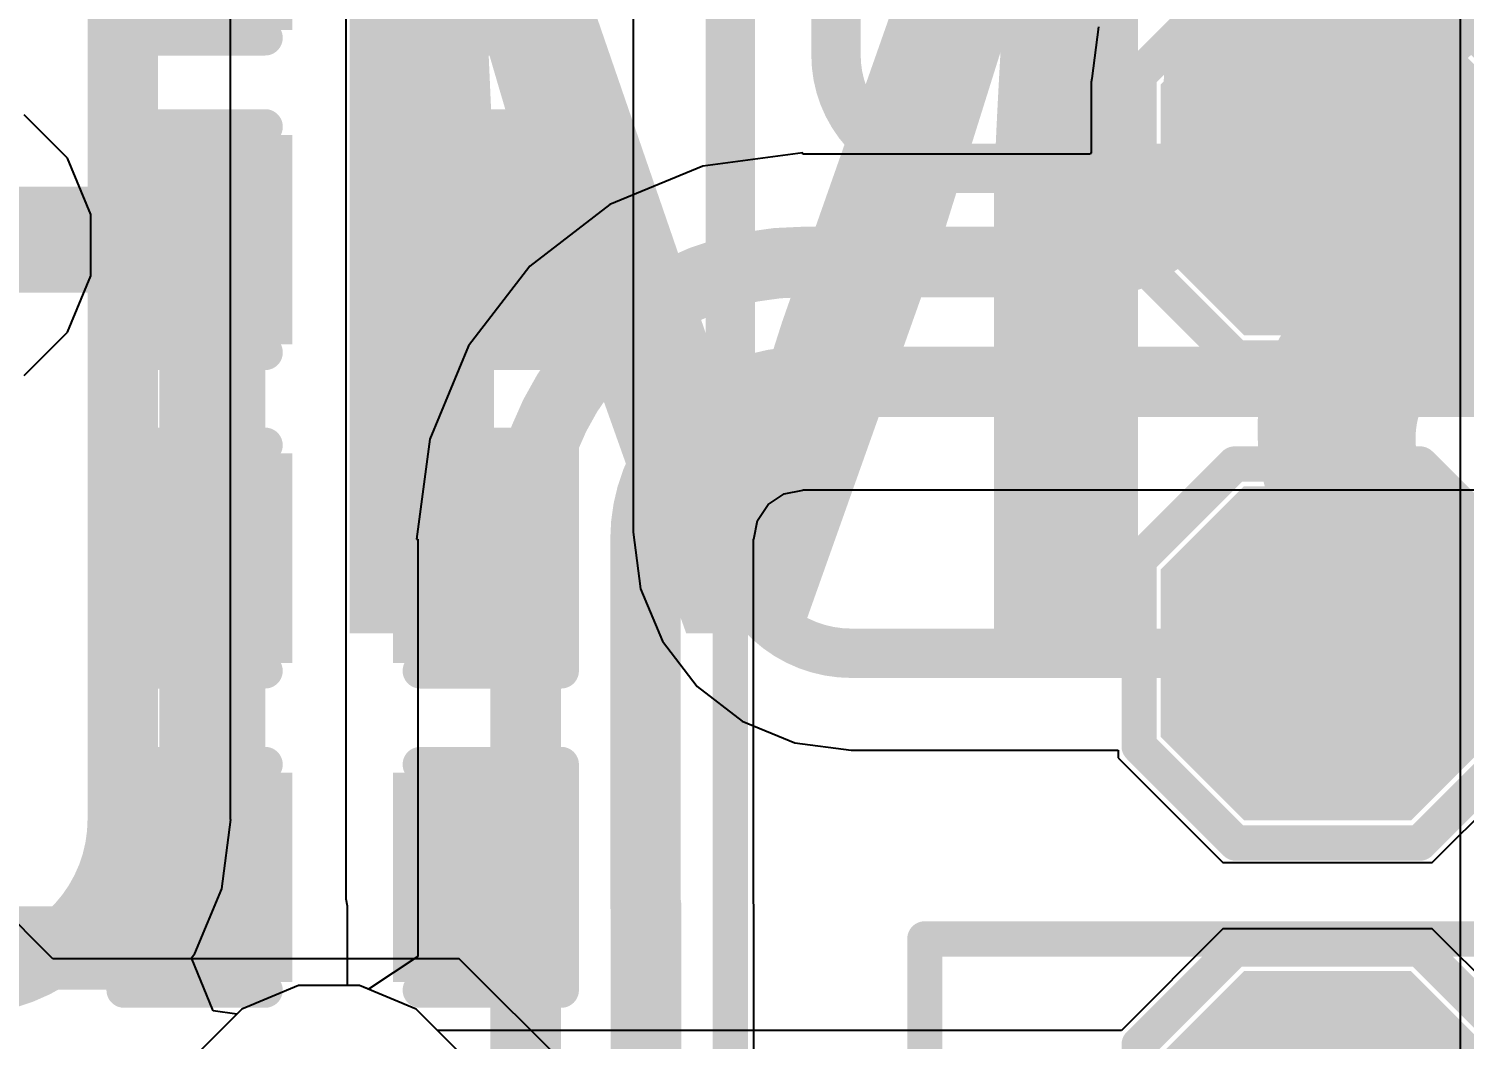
# Model space of a CAD drawing. Header units: inches. Extents: x 0 to 12.2, y 0 to 7.
# Drawn here: x 3.0505 to 3.2541, y 1.6964 to 1.8396 of the extents above; entities that cross this region are included whole.
import ezdxf

# ---------------------------------------------------------------- set-up
doc = ezdxf.new("R2010")
doc.units = ezdxf.units.IN
doc.header["$MEASUREMENT"] = 0
for name, color, linetype in [('Bottom Layer', 5, 'Continuous'), ('Bottom Overlay', 54, 'Continuous'), ('Layer 1', 16, 'Continuous'), ('Layer 2', 76, 'Continuous'), ('Top Layer', 1, 'Continuous'), ('Top Overlay', 2, 'Continuous'), ('Top Paste', 8, 'Continuous'), ('Top Solder', 216, 'Continuous')]:
    doc.layers.add(name, color=color, linetype=linetype)
doc.styles.add('Arial Black_Bold', font='', dxfattribs={"height": 0.2})
doc.styles.get('Arial Black_Bold').set_extended_font_data('Arial Black', bold=True)

# ---------------------------------------------------------------- blocks, each defined once
blk = doc.blocks.new('T____________0_5___32')
at = {"layer": 'Top Layer'}
blk.add_hatch(color=1, dxfattribs=at).paths.add_polyline_path([(0.00984, 0.01969), (-0.00984, 0.01969), (-0.01969, 0.00984), (-0.01969, -0.00984), (-0.00984, -0.01969), (0.00984, -0.01969), (0.01969, -0.00984), (0.01969, 0.00984)])
at = {"layer": 'Top Paste'}
blk.add_hatch(color=8, dxfattribs=at).paths.add_polyline_path([(0.00984, 0.01969), (-0.00984, 0.01969), (-0.01969, 0.00984), (-0.01969, -0.00984), (-0.00984, -0.01969), (0.00984, -0.01969), (0.01969, -0.00984), (0.01969, 0.00984)])
at = {"layer": 'Top Solder'}
blk.add_hatch(color=216, dxfattribs=at).paths.add_polyline_path([(0.01184, 0.02369), (-0.01184, 0.02369), (-0.02369, 0.01184), (-0.02369, -0.01184), (-0.01184, -0.02369), (0.01184, -0.02369), (0.02369, -0.01184), (0.02369, 0.01184)])
at = {"layer": 'Top Overlay'}
for points in [[(-0.02684, 0.01312, 0.005, 0.005, 0), (-0.01321, 0.02675, 0.005, 0.005, 0)], [(0.01325, 0.02675, 0.005, 0.005, 0), (-0.01321, 0.02675, 0.005, 0.005, 0)], [(0.02692, 0.01308, 0.005, 0.005, 0), (0.01325, 0.02675, 0.005, 0.005, 0)], [(-0.02684, -0.01316, 0.005, 0.005, 0), (-0.02684, 0.01312, 0.005, 0.005, 0)], [(0.02692, -0.01299, 0.005, 0.005, 0), (0.02692, 0.01308, 0.005, 0.005, 0)], [(-0.01328, -0.02672, 0.005, 0.005, 0), (-0.02684, -0.01316, 0.005, 0.005, 0)], [(0.01318, -0.02672, 0.005, 0.005, 0), (0.02692, -0.01299, 0.005, 0.005, 0)], [(0.01318, -0.02672, 0.005, 0.005, 0), (-0.01328, -0.02672, 0.005, 0.005, 0)]]:
    blk.add_lwpolyline(points, format="xyseb", dxfattribs=at)
for points in [[(-0.01446, 0.02675, 0.0025, 0.0025, 1), (-0.01196, 0.02675, 0.0025, 0.0025, 1)], [(-0.01446, 0.02675, 0.0025, 0.0025, 1), (-0.01196, 0.02675, 0.0025, 0.0025, 1)], [(0.012, 0.02675, 0.0025, 0.0025, 1), (0.0145, 0.02675, 0.0025, 0.0025, 1)], [(0.012, 0.02675, 0.0025, 0.0025, 1), (0.0145, 0.02675, 0.0025, 0.0025, 1)], [(-0.02809, 0.01312, 0.0025, 0.0025, 1), (-0.02559, 0.01312, 0.0025, 0.0025, 1)], [(-0.02809, 0.01312, 0.0025, 0.0025, 1), (-0.02559, 0.01312, 0.0025, 0.0025, 1)], [(0.02567, 0.01308, 0.0025, 0.0025, 1), (0.02817, 0.01308, 0.0025, 0.0025, 1)], [(0.02567, 0.01308, 0.0025, 0.0025, 1), (0.02817, 0.01308, 0.0025, 0.0025, 1)], [(-0.02809, -0.01316, 0.0025, 0.0025, 1), (-0.02559, -0.01316, 0.0025, 0.0025, 1)], [(-0.02809, -0.01316, 0.0025, 0.0025, 1), (-0.02559, -0.01316, 0.0025, 0.0025, 1)], [(0.02567, -0.01299, 0.0025, 0.0025, 1), (0.02817, -0.01299, 0.0025, 0.0025, 1)], [(0.02567, -0.01299, 0.0025, 0.0025, 1), (0.02817, -0.01299, 0.0025, 0.0025, 1)], [(-0.01453, -0.02672, 0.0025, 0.0025, 1), (-0.01203, -0.02672, 0.0025, 0.0025, 1)], [(-0.01453, -0.02672, 0.0025, 0.0025, 1), (-0.01203, -0.02672, 0.0025, 0.0025, 1)], [(0.01193, -0.02672, 0.0025, 0.0025, 1), (0.01443, -0.02672, 0.0025, 0.0025, 1)], [(0.01193, -0.02672, 0.0025, 0.0025, 1), (0.01443, -0.02672, 0.0025, 0.0025, 1)]]:
    blk.add_lwpolyline(points, format="xyseb", close=True, dxfattribs=at)
blk = doc.blocks.new('T____________0_5___33')
at = {"layer": 'Top Layer'}
blk.add_hatch(color=1, dxfattribs=at).paths.add_polyline_path([(0.00984, 0.01969), (-0.00984, 0.01969), (-0.01969, 0.00984), (-0.01969, -0.00984), (-0.00984, -0.01969), (0.00984, -0.01969), (0.01969, -0.00984), (0.01969, 0.00984)])
at = {"layer": 'Top Paste'}
blk.add_hatch(color=8, dxfattribs=at).paths.add_polyline_path([(0.00984, 0.01969), (-0.00984, 0.01969), (-0.01969, 0.00984), (-0.01969, -0.00984), (-0.00984, -0.01969), (0.00984, -0.01969), (0.01969, -0.00984), (0.01969, 0.00984)])
at = {"layer": 'Top Solder'}
blk.add_hatch(color=216, dxfattribs=at).paths.add_polyline_path([(0.01184, 0.02369), (-0.01184, 0.02369), (-0.02369, 0.01184), (-0.02369, -0.01184), (-0.01184, -0.02369), (0.01184, -0.02369), (0.02369, -0.01184), (0.02369, 0.01184)])
at = {"layer": 'Top Overlay'}
for points in [[(-0.02684, 0.01312, 0.005, 0.005, 0), (-0.01321, 0.02675, 0.005, 0.005, 0)], [(0.01325, 0.02675, 0.005, 0.005, 0), (-0.01321, 0.02675, 0.005, 0.005, 0)], [(0.02692, 0.01308, 0.005, 0.005, 0), (0.01325, 0.02675, 0.005, 0.005, 0)], [(-0.02684, -0.01316, 0.005, 0.005, 0), (-0.02684, 0.01312, 0.005, 0.005, 0)], [(0.02692, -0.01299, 0.005, 0.005, 0), (0.02692, 0.01308, 0.005, 0.005, 0)], [(-0.01328, -0.02672, 0.005, 0.005, 0), (-0.02684, -0.01316, 0.005, 0.005, 0)], [(0.01318, -0.02672, 0.005, 0.005, 0), (0.02692, -0.01299, 0.005, 0.005, 0)], [(0.01318, -0.02672, 0.005, 0.005, 0), (-0.01328, -0.02672, 0.005, 0.005, 0)]]:
    blk.add_lwpolyline(points, format="xyseb", dxfattribs=at)
for points in [[(-0.01446, 0.02675, 0.0025, 0.0025, 1), (-0.01196, 0.02675, 0.0025, 0.0025, 1)], [(-0.01446, 0.02675, 0.0025, 0.0025, 1), (-0.01196, 0.02675, 0.0025, 0.0025, 1)], [(0.012, 0.02675, 0.0025, 0.0025, 1), (0.0145, 0.02675, 0.0025, 0.0025, 1)], [(0.012, 0.02675, 0.0025, 0.0025, 1), (0.0145, 0.02675, 0.0025, 0.0025, 1)], [(-0.02809, 0.01312, 0.0025, 0.0025, 1), (-0.02559, 0.01312, 0.0025, 0.0025, 1)], [(-0.02809, 0.01312, 0.0025, 0.0025, 1), (-0.02559, 0.01312, 0.0025, 0.0025, 1)], [(0.02567, 0.01308, 0.0025, 0.0025, 1), (0.02817, 0.01308, 0.0025, 0.0025, 1)], [(0.02567, 0.01308, 0.0025, 0.0025, 1), (0.02817, 0.01308, 0.0025, 0.0025, 1)], [(-0.02809, -0.01316, 0.0025, 0.0025, 1), (-0.02559, -0.01316, 0.0025, 0.0025, 1)], [(-0.02809, -0.01316, 0.0025, 0.0025, 1), (-0.02559, -0.01316, 0.0025, 0.0025, 1)], [(0.02567, -0.01299, 0.0025, 0.0025, 1), (0.02817, -0.01299, 0.0025, 0.0025, 1)], [(0.02567, -0.01299, 0.0025, 0.0025, 1), (0.02817, -0.01299, 0.0025, 0.0025, 1)], [(-0.01453, -0.02672, 0.0025, 0.0025, 1), (-0.01203, -0.02672, 0.0025, 0.0025, 1)], [(-0.01453, -0.02672, 0.0025, 0.0025, 1), (-0.01203, -0.02672, 0.0025, 0.0025, 1)], [(0.01193, -0.02672, 0.0025, 0.0025, 1), (0.01443, -0.02672, 0.0025, 0.0025, 1)], [(0.01193, -0.02672, 0.0025, 0.0025, 1), (0.01443, -0.02672, 0.0025, 0.0025, 1)]]:
    blk.add_lwpolyline(points, format="xyseb", close=True, dxfattribs=at)
blk = doc.blocks.new('T____________0_5___35')
at = {"layer": 'Top Layer'}
blk.add_hatch(color=1, dxfattribs=at).paths.add_polyline_path([(0.00984, 0.01969), (-0.00984, 0.01969), (-0.01969, 0.00984), (-0.01969, -0.00984), (-0.00984, -0.01969), (0.00984, -0.01969), (0.01969, -0.00984), (0.01969, 0.00984)])
at = {"layer": 'Top Paste'}
blk.add_hatch(color=8, dxfattribs=at).paths.add_polyline_path([(0.00984, 0.01969), (-0.00984, 0.01969), (-0.01969, 0.00984), (-0.01969, -0.00984), (-0.00984, -0.01969), (0.00984, -0.01969), (0.01969, -0.00984), (0.01969, 0.00984)])
at = {"layer": 'Top Solder'}
blk.add_hatch(color=216, dxfattribs=at).paths.add_polyline_path([(0.01184, 0.02369), (-0.01184, 0.02369), (-0.02369, 0.01184), (-0.02369, -0.01184), (-0.01184, -0.02369), (0.01184, -0.02369), (0.02369, -0.01184), (0.02369, 0.01184)])
at = {"layer": 'Top Overlay'}
for points in [[(-0.02684, 0.01312, 0.005, 0.005, 0), (-0.01321, 0.02675, 0.005, 0.005, 0)], [(0.01325, 0.02675, 0.005, 0.005, 0), (-0.01321, 0.02675, 0.005, 0.005, 0)], [(0.02692, 0.01308, 0.005, 0.005, 0), (0.01325, 0.02675, 0.005, 0.005, 0)], [(-0.02684, -0.01316, 0.005, 0.005, 0), (-0.02684, 0.01312, 0.005, 0.005, 0)], [(0.02692, -0.01299, 0.005, 0.005, 0), (0.02692, 0.01308, 0.005, 0.005, 0)], [(-0.01328, -0.02672, 0.005, 0.005, 0), (-0.02684, -0.01316, 0.005, 0.005, 0)], [(0.01318, -0.02672, 0.005, 0.005, 0), (0.02692, -0.01299, 0.005, 0.005, 0)], [(0.01318, -0.02672, 0.005, 0.005, 0), (-0.01328, -0.02672, 0.005, 0.005, 0)]]:
    blk.add_lwpolyline(points, format="xyseb", dxfattribs=at)
for points in [[(-0.01446, 0.02675, 0.0025, 0.0025, 1), (-0.01196, 0.02675, 0.0025, 0.0025, 1)], [(-0.01446, 0.02675, 0.0025, 0.0025, 1), (-0.01196, 0.02675, 0.0025, 0.0025, 1)], [(0.012, 0.02675, 0.0025, 0.0025, 1), (0.0145, 0.02675, 0.0025, 0.0025, 1)], [(0.012, 0.02675, 0.0025, 0.0025, 1), (0.0145, 0.02675, 0.0025, 0.0025, 1)], [(-0.02809, 0.01312, 0.0025, 0.0025, 1), (-0.02559, 0.01312, 0.0025, 0.0025, 1)], [(-0.02809, 0.01312, 0.0025, 0.0025, 1), (-0.02559, 0.01312, 0.0025, 0.0025, 1)], [(0.02567, 0.01308, 0.0025, 0.0025, 1), (0.02817, 0.01308, 0.0025, 0.0025, 1)], [(0.02567, 0.01308, 0.0025, 0.0025, 1), (0.02817, 0.01308, 0.0025, 0.0025, 1)], [(-0.02809, -0.01316, 0.0025, 0.0025, 1), (-0.02559, -0.01316, 0.0025, 0.0025, 1)], [(-0.02809, -0.01316, 0.0025, 0.0025, 1), (-0.02559, -0.01316, 0.0025, 0.0025, 1)], [(0.02567, -0.01299, 0.0025, 0.0025, 1), (0.02817, -0.01299, 0.0025, 0.0025, 1)], [(0.02567, -0.01299, 0.0025, 0.0025, 1), (0.02817, -0.01299, 0.0025, 0.0025, 1)], [(-0.01453, -0.02672, 0.0025, 0.0025, 1), (-0.01203, -0.02672, 0.0025, 0.0025, 1)], [(-0.01453, -0.02672, 0.0025, 0.0025, 1), (-0.01203, -0.02672, 0.0025, 0.0025, 1)], [(0.01193, -0.02672, 0.0025, 0.0025, 1), (0.01443, -0.02672, 0.0025, 0.0025, 1)], [(0.01193, -0.02672, 0.0025, 0.0025, 1), (0.01443, -0.02672, 0.0025, 0.0025, 1)]]:
    blk.add_lwpolyline(points, format="xyseb", close=True, dxfattribs=at)
blk = doc.blocks.new('C___0402_227')
at = {"layer": 'Top Layer'}
for points in [[(-0.0275, -0.0125), (-0.0275, 0.0125), (-0.0095, 0.0125), (-0.0095, -0.0125)], [(0.0095, -0.0125), (0.0095, 0.0125), (0.0275, 0.0125), (0.0275, -0.0125)]]:
    blk.add_hatch(color=1, dxfattribs=at).paths.add_polyline_path(points)
at = {"layer": 'Top Paste'}
for points in [[(-0.0275, -0.0125), (-0.0275, 0.0125), (-0.0095, 0.0125), (-0.0095, -0.0125)], [(0.0095, -0.0125), (0.0095, 0.0125), (0.0275, 0.0125), (0.0275, -0.0125)]]:
    blk.add_hatch(color=8, dxfattribs=at).paths.add_polyline_path(points)
at = {"layer": 'Top Solder'}
for points in [[(-0.02986, -0.01486), (-0.02986, 0.01486), (-0.00714, 0.01486), (-0.00714, -0.01486)], [(0.00714, -0.01486), (0.00714, 0.01486), (0.02986, 0.01486), (0.02986, -0.01486)]]:
    blk.add_hatch(color=216, dxfattribs=at).paths.add_polyline_path(points)
at = {"layer": 'Top Overlay'}
for points in [[(-0.011, 0.016, 0.005, 0.005, 0), (-0.031, 0.016, 0.005, 0.005, 0)], [(-0.031, -0.016, 0.005, 0.005, 0), (-0.031, 0.016, 0.005, 0.005, 0)], [(0.031, 0.016, 0.005, 0.005, 0), (0.011, 0.016, 0.005, 0.005, 0)], [(0.031, 0.016, 0.005, 0.005, 0), (0.031, -0.016, 0.005, 0.005, 0)], [(-0.011, -0.016, 0.005, 0.005, 0), (-0.031, -0.016, 0.005, 0.005, 0)], [(0.031, -0.016, 0.005, 0.005, 0), (0.011, -0.016, 0.005, 0.005, 0)]]:
    blk.add_lwpolyline(points, format="xyseb", dxfattribs=at)
for points in [[(-0.03225, 0.016, 0.0025, 0.0025, 1), (-0.02975, 0.016, 0.0025, 0.0025, 1)], [(-0.03225, 0.016, 0.0025, 0.0025, 1), (-0.02975, 0.016, 0.0025, 0.0025, 1)], [(-0.01225, 0.016, 0.0025, 0.0025, 1), (-0.00975, 0.016, 0.0025, 0.0025, 1)], [(0.00975, 0.016, 0.0025, 0.0025, 1), (0.01225, 0.016, 0.0025, 0.0025, 1)], [(0.02975, 0.016, 0.0025, 0.0025, 1), (0.03225, 0.016, 0.0025, 0.0025, 1)], [(0.02975, 0.016, 0.0025, 0.0025, 1), (0.03225, 0.016, 0.0025, 0.0025, 1)], [(-0.03225, -0.016, 0.0025, 0.0025, 1), (-0.02975, -0.016, 0.0025, 0.0025, 1)], [(-0.03225, -0.016, 0.0025, 0.0025, 1), (-0.02975, -0.016, 0.0025, 0.0025, 1)], [(-0.01225, -0.016, 0.0025, 0.0025, 1), (-0.00975, -0.016, 0.0025, 0.0025, 1)], [(0.00975, -0.016, 0.0025, 0.0025, 1), (0.01225, -0.016, 0.0025, 0.0025, 1)], [(0.02975, -0.016, 0.0025, 0.0025, 1), (0.03225, -0.016, 0.0025, 0.0025, 1)], [(0.02975, -0.016, 0.0025, 0.0025, 1), (0.03225, -0.016, 0.0025, 0.0025, 1)]]:
    blk.add_lwpolyline(points, format="xyseb", close=True, dxfattribs=at)
blk = doc.blocks.new('C___0402_237')
at = {"layer": 'Top Layer'}
for points in [[(-0.0275, -0.0125), (-0.0275, 0.0125), (-0.0095, 0.0125), (-0.0095, -0.0125)], [(0.0095, -0.0125), (0.0095, 0.0125), (0.0275, 0.0125), (0.0275, -0.0125)]]:
    blk.add_hatch(color=1, dxfattribs=at).paths.add_polyline_path(points)
at = {"layer": 'Top Paste'}
for points in [[(-0.0275, -0.0125), (-0.0275, 0.0125), (-0.0095, 0.0125), (-0.0095, -0.0125)], [(0.0095, -0.0125), (0.0095, 0.0125), (0.0275, 0.0125), (0.0275, -0.0125)]]:
    blk.add_hatch(color=8, dxfattribs=at).paths.add_polyline_path(points)
at = {"layer": 'Top Solder'}
for points in [[(-0.02986, -0.01486), (-0.02986, 0.01486), (-0.00714, 0.01486), (-0.00714, -0.01486)], [(0.00714, -0.01486), (0.00714, 0.01486), (0.02986, 0.01486), (0.02986, -0.01486)]]:
    blk.add_hatch(color=216, dxfattribs=at).paths.add_polyline_path(points)
at = {"layer": 'Top Overlay'}
for points in [[(-0.031, 0.016, 0.005, 0.005, 0), (-0.031, -0.016, 0.005, 0.005, 0)], [(-0.011, 0.016, 0.005, 0.005, 0), (-0.031, 0.016, 0.005, 0.005, 0)], [(0.031, 0.016, 0.005, 0.005, 0), (0.011, 0.016, 0.005, 0.005, 0)], [(0.031, 0.016, 0.005, 0.005, 0), (0.031, -0.016, 0.005, 0.005, 0)], [(-0.011, -0.016, 0.005, 0.005, 0), (-0.031, -0.016, 0.005, 0.005, 0)], [(0.031, -0.016, 0.005, 0.005, 0), (0.011, -0.016, 0.005, 0.005, 0)]]:
    blk.add_lwpolyline(points, format="xyseb", dxfattribs=at)
for points in [[(-0.03225, 0.016, 0.0025, 0.0025, 1), (-0.02975, 0.016, 0.0025, 0.0025, 1)], [(-0.03225, 0.016, 0.0025, 0.0025, 1), (-0.02975, 0.016, 0.0025, 0.0025, 1)], [(-0.01225, 0.016, 0.0025, 0.0025, 1), (-0.00975, 0.016, 0.0025, 0.0025, 1)], [(0.00975, 0.016, 0.0025, 0.0025, 1), (0.01225, 0.016, 0.0025, 0.0025, 1)], [(0.02975, 0.016, 0.0025, 0.0025, 1), (0.03225, 0.016, 0.0025, 0.0025, 1)], [(0.02975, 0.016, 0.0025, 0.0025, 1), (0.03225, 0.016, 0.0025, 0.0025, 1)], [(-0.03225, -0.016, 0.0025, 0.0025, 1), (-0.02975, -0.016, 0.0025, 0.0025, 1)], [(-0.03225, -0.016, 0.0025, 0.0025, 1), (-0.02975, -0.016, 0.0025, 0.0025, 1)], [(-0.01225, -0.016, 0.0025, 0.0025, 1), (-0.00975, -0.016, 0.0025, 0.0025, 1)], [(0.00975, -0.016, 0.0025, 0.0025, 1), (0.01225, -0.016, 0.0025, 0.0025, 1)], [(0.02975, -0.016, 0.0025, 0.0025, 1), (0.03225, -0.016, 0.0025, 0.0025, 1)], [(0.02975, -0.016, 0.0025, 0.0025, 1), (0.03225, -0.016, 0.0025, 0.0025, 1)]]:
    blk.add_lwpolyline(points, format="xyseb", close=True, dxfattribs=at)
blk = doc.blocks.new('C___0402_238')
at = {"layer": 'Top Layer'}
for points in [[(-0.0275, -0.0125), (-0.0275, 0.0125), (-0.0095, 0.0125), (-0.0095, -0.0125)], [(0.0095, -0.0125), (0.0095, 0.0125), (0.0275, 0.0125), (0.0275, -0.0125)]]:
    blk.add_hatch(color=1, dxfattribs=at).paths.add_polyline_path(points)
at = {"layer": 'Top Paste'}
for points in [[(-0.0275, -0.0125), (-0.0275, 0.0125), (-0.0095, 0.0125), (-0.0095, -0.0125)], [(0.0095, -0.0125), (0.0095, 0.0125), (0.0275, 0.0125), (0.0275, -0.0125)]]:
    blk.add_hatch(color=8, dxfattribs=at).paths.add_polyline_path(points)
at = {"layer": 'Top Solder'}
for points in [[(-0.02986, -0.01486), (-0.02986, 0.01486), (-0.00714, 0.01486), (-0.00714, -0.01486)], [(0.00714, -0.01486), (0.00714, 0.01486), (0.02986, 0.01486), (0.02986, -0.01486)]]:
    blk.add_hatch(color=216, dxfattribs=at).paths.add_polyline_path(points)
at = {"layer": 'Top Overlay'}
for points in [[(-0.031, -0.016, 0.005, 0.005, 0), (-0.031, 0.016, 0.005, 0.005, 0)], [(-0.011, 0.016, 0.005, 0.005, 0), (-0.031, 0.016, 0.005, 0.005, 0)], [(0.031, 0.016, 0.005, 0.005, 0), (0.011, 0.016, 0.005, 0.005, 0)], [(0.031, -0.016, 0.005, 0.005, 0), (0.031, 0.016, 0.005, 0.005, 0)], [(-0.011, -0.016, 0.005, 0.005, 0), (-0.031, -0.016, 0.005, 0.005, 0)], [(0.031, -0.016, 0.005, 0.005, 0), (0.011, -0.016, 0.005, 0.005, 0)]]:
    blk.add_lwpolyline(points, format="xyseb", dxfattribs=at)
for points in [[(-0.03225, 0.016, 0.0025, 0.0025, 1), (-0.02975, 0.016, 0.0025, 0.0025, 1)], [(-0.03225, 0.016, 0.0025, 0.0025, 1), (-0.02975, 0.016, 0.0025, 0.0025, 1)], [(-0.01225, 0.016, 0.0025, 0.0025, 1), (-0.00975, 0.016, 0.0025, 0.0025, 1)], [(0.00975, 0.016, 0.0025, 0.0025, 1), (0.01225, 0.016, 0.0025, 0.0025, 1)], [(0.02975, 0.016, 0.0025, 0.0025, 1), (0.03225, 0.016, 0.0025, 0.0025, 1)], [(0.02975, 0.016, 0.0025, 0.0025, 1), (0.03225, 0.016, 0.0025, 0.0025, 1)], [(-0.03225, -0.016, 0.0025, 0.0025, 1), (-0.02975, -0.016, 0.0025, 0.0025, 1)], [(-0.03225, -0.016, 0.0025, 0.0025, 1), (-0.02975, -0.016, 0.0025, 0.0025, 1)], [(-0.01225, -0.016, 0.0025, 0.0025, 1), (-0.00975, -0.016, 0.0025, 0.0025, 1)], [(0.00975, -0.016, 0.0025, 0.0025, 1), (0.01225, -0.016, 0.0025, 0.0025, 1)], [(0.02975, -0.016, 0.0025, 0.0025, 1), (0.03225, -0.016, 0.0025, 0.0025, 1)], [(0.02975, -0.016, 0.0025, 0.0025, 1), (0.03225, -0.016, 0.0025, 0.0025, 1)]]:
    blk.add_lwpolyline(points, format="xyseb", close=True, dxfattribs=at)
blk = doc.blocks.new('C___0402_245')
at = {"layer": 'Top Layer'}
for points in [[(-0.0275, -0.0125), (-0.0275, 0.0125), (-0.0095, 0.0125), (-0.0095, -0.0125)], [(0.0095, -0.0125), (0.0095, 0.0125), (0.0275, 0.0125), (0.0275, -0.0125)]]:
    blk.add_hatch(color=1, dxfattribs=at).paths.add_polyline_path(points)
at = {"layer": 'Top Paste'}
for points in [[(-0.0275, -0.0125), (-0.0275, 0.0125), (-0.0095, 0.0125), (-0.0095, -0.0125)], [(0.0095, -0.0125), (0.0095, 0.0125), (0.0275, 0.0125), (0.0275, -0.0125)]]:
    blk.add_hatch(color=8, dxfattribs=at).paths.add_polyline_path(points)
at = {"layer": 'Top Solder'}
for points in [[(-0.02986, -0.01486), (-0.02986, 0.01486), (-0.00714, 0.01486), (-0.00714, -0.01486)], [(0.00714, -0.01486), (0.00714, 0.01486), (0.02986, 0.01486), (0.02986, -0.01486)]]:
    blk.add_hatch(color=216, dxfattribs=at).paths.add_polyline_path(points)
at = {"layer": 'Top Overlay'}
for points in [[(-0.031, 0.016, 0.005, 0.005, 0), (-0.031, -0.016, 0.005, 0.005, 0)], [(-0.011, 0.016, 0.005, 0.005, 0), (-0.031, 0.016, 0.005, 0.005, 0)], [(0.031, 0.016, 0.005, 0.005, 0), (0.011, 0.016, 0.005, 0.005, 0)], [(0.031, 0.016, 0.005, 0.005, 0), (0.031, -0.016, 0.005, 0.005, 0)], [(-0.011, -0.016, 0.005, 0.005, 0), (-0.031, -0.016, 0.005, 0.005, 0)], [(0.031, -0.016, 0.005, 0.005, 0), (0.011, -0.016, 0.005, 0.005, 0)]]:
    blk.add_lwpolyline(points, format="xyseb", dxfattribs=at)
for points in [[(-0.03225, 0.016, 0.0025, 0.0025, 1), (-0.02975, 0.016, 0.0025, 0.0025, 1)], [(-0.03225, 0.016, 0.0025, 0.0025, 1), (-0.02975, 0.016, 0.0025, 0.0025, 1)], [(-0.01225, 0.016, 0.0025, 0.0025, 1), (-0.00975, 0.016, 0.0025, 0.0025, 1)], [(0.00975, 0.016, 0.0025, 0.0025, 1), (0.01225, 0.016, 0.0025, 0.0025, 1)], [(0.02975, 0.016, 0.0025, 0.0025, 1), (0.03225, 0.016, 0.0025, 0.0025, 1)], [(0.02975, 0.016, 0.0025, 0.0025, 1), (0.03225, 0.016, 0.0025, 0.0025, 1)], [(-0.03225, -0.016, 0.0025, 0.0025, 1), (-0.02975, -0.016, 0.0025, 0.0025, 1)], [(-0.03225, -0.016, 0.0025, 0.0025, 1), (-0.02975, -0.016, 0.0025, 0.0025, 1)], [(-0.01225, -0.016, 0.0025, 0.0025, 1), (-0.00975, -0.016, 0.0025, 0.0025, 1)], [(0.00975, -0.016, 0.0025, 0.0025, 1), (0.01225, -0.016, 0.0025, 0.0025, 1)], [(0.02975, -0.016, 0.0025, 0.0025, 1), (0.03225, -0.016, 0.0025, 0.0025, 1)], [(0.02975, -0.016, 0.0025, 0.0025, 1), (0.03225, -0.016, 0.0025, 0.0025, 1)]]:
    blk.add_lwpolyline(points, format="xyseb", close=True, dxfattribs=at)

msp = doc.modelspace()

# ---------------------------------------------------------------- hatches: boundary and pattern name
at = {"layer": 'Top Layer'}
msp.add_hatch(color=1, dxfattribs=at).paths.add_polyline_path([(2.97961, 1.70341), (3.08551, 1.70341), (3.08551, 1.71522), (2.97961, 1.71522)])

# ---------------------------------------------------------------- linework, layer by layer
at = {"layer": 'Bottom Layer'}
for p, q in [((3.07912, 1.72751), (3.07912, 1.86551)), ((3.20221, 1.8399), (3.20125, 1.83258)), ((3.20125, 1.83258), (3.20114, 1.83206)), ((3.20114, 1.83206), (3.20114, 1.82199)), ((3.14608, 1.82018), (3.13288, 1.81471)), ((3.16026, 1.82204), (3.14608, 1.82018)), ((3.16026, 1.82187), (3.16026, 1.82204)), ((3.20102, 1.82187), (3.16026, 1.82187)), ((3.16026, 1.82187), (3.16026, 1.82187)), ((3.20105, 1.82196), (3.20102, 1.82187)), ((3.20114, 1.82199), (3.20105, 1.82196)), ((3.13288, 1.81471), (3.12153, 1.806)), ((3.12153, 1.806), (3.11283, 1.79466)), ((3.11283, 1.79466), (3.10736, 1.78145)), ((3.10736, 1.78145), (3.10549, 1.76728)), ((3.15536, 1.77218), (3.15761, 1.77368)), ((3.15761, 1.77368), (3.16026, 1.77421)), ((3.16026, 1.77421), (3.16026, 1.77428)), ((3.16026, 1.77428), (3.4461, 1.77428)), ((3.15386, 1.76993), (3.15536, 1.77218)), ((3.15333, 1.76728), (3.15386, 1.76993)), ((3.10549, 1.76728), (3.10567, 1.76728)), ((3.10567, 1.76728), (3.10567, 1.70811)), ((3.15325, 1.7157), (3.15325, 1.76728)), ((3.15325, 1.76728), (3.15333, 1.76728)), ((3.07786, 1.71768), (3.07915, 1.72751)), ((3.07915, 1.72751), (3.07912, 1.72751)), ((3.07406, 1.70851), (3.07786, 1.71768)), ((3.15332, 1.71536), (3.15325, 1.7157)), ((3.15332, 1.64944), (3.15332, 1.71536)), ((3.07359, 1.70789), (3.07406, 1.70851)), ((3.10567, 1.70811), (3.09867, 1.70344)), ((3.07664, 1.70038), (3.07359, 1.70789)), ((3.08873, 1.70396), (3.08072, 1.70064)), ((3.09741, 1.70396), (3.08873, 1.70396)), ((3.09867, 1.70344), (3.09741, 1.70396)), ((3.07998, 1.6999), (3.07664, 1.70038)), ((3.08072, 1.70064), (3.07998, 1.6999))]:
    msp.add_line(p, q, dxfattribs=at)
for points in [[(3.06383, 1.72751, 0.01, 0.01, 0), (3.06383, 1.86551, 0.01, 0.01, 0)], [(3.21644, 1.83206, 0.01, 0.01, -1), (3.24644, 1.83206, 0.01, 0.01, 0)], [(3.21644, 1.82157, 0.01, 0.01, 0), (3.21644, 1.83206, 0.01, 0.01, 0)], [(3.24644, 1.82157, 0.01, 0.01, 0), (3.24644, 1.83206, 0.01, 0.01, 0)], [(3.21644, 1.82157, 0.01, 0.01, -0.414214), (3.20144, 1.80657, 0.01, 0.01, 0)], [(3.26144, 1.80657, 0.01, 0.01, -0.414214), (3.24644, 1.82157, 0.01, 0.01, 0)], [(3.12096, 1.76728, 0.01, 0.01, -0.414214), (3.16026, 1.80657, 0.01, 0.01, 0)], [(3.16026, 1.80657, 0.01, 0.01, 0), (3.19644, 1.80657, 0.01, 0.01, 0)], [(3.19644, 1.80657, 0.01, 0.01, 0), (3.20144, 1.80657, 0.01, 0.01, 0)], [(3.13796, 1.76728, 0.01, 0.01, -0.414214), (3.16026, 1.78957, 0.01, 0.01, 0)], [(3.16026, 1.78957, 0.01, 0.01, 0), (3.4461, 1.78957, 0.01, 0.01, 0)], [(3.12096, 1.68417, 0.01, 0.01, 0), (3.12096, 1.76728, 0.01, 0.01, 0)], [(3.13796, 1.71536, 0.01, 0.01, 0), (3.13796, 1.76728, 0.01, 0.01, 0)], [(3.06383, 1.72751, 0.01, 0.01, -0.414214), (3.04116, 1.70484, 0.01, 0.01, 0)], [(3.13803, 1.64944, 0.01, 0.01, 0), (3.13803, 1.71536, 0.01, 0.01, 0)]]:
    msp.add_lwpolyline(points, format="xyseb", dxfattribs=at)
for points in [[(3.21394, 1.83206, 0.005, 0.005, 1), (3.21894, 1.83206, 0.005, 0.005, 1)], [(3.21394, 1.83206, 0.005, 0.005, 1), (3.21894, 1.83206, 0.005, 0.005, 1)], [(3.24394, 1.83206, 0.005, 0.005, 1), (3.24894, 1.83206, 0.005, 0.005, 1)], [(3.24394, 1.83206, 0.005, 0.005, 1), (3.24894, 1.83206, 0.005, 0.005, 1)], [(3.21394, 1.82157, 0.005, 0.005, 1), (3.21894, 1.82157, 0.005, 0.005, 1)], [(3.21394, 1.82157, 0.005, 0.005, 1), (3.21894, 1.82157, 0.005, 0.005, 1)], [(3.24394, 1.82157, 0.005, 0.005, 1), (3.24894, 1.82157, 0.005, 0.005, 1)], [(3.24394, 1.82157, 0.005, 0.005, 1), (3.24894, 1.82157, 0.005, 0.005, 1)], [(3.15776, 1.80657, 0.005, 0.005, 1), (3.16276, 1.80657, 0.005, 0.005, 1)], [(3.15776, 1.80657, 0.005, 0.005, 1), (3.16276, 1.80657, 0.005, 0.005, 1)], [(3.19394, 1.80657, 0.005, 0.005, 1), (3.19894, 1.80657, 0.005, 0.005, 1)], [(3.19394, 1.80657, 0.005, 0.005, 1), (3.19894, 1.80657, 0.005, 0.005, 1)], [(3.19894, 1.80657, 0.005, 0.005, 1), (3.20394, 1.80657, 0.005, 0.005, 1)], [(3.19894, 1.80657, 0.005, 0.005, 1), (3.20394, 1.80657, 0.005, 0.005, 1)], [(3.15776, 1.78957, 0.005, 0.005, 1), (3.16276, 1.78957, 0.005, 0.005, 1)], [(3.15776, 1.78957, 0.005, 0.005, 1), (3.16276, 1.78957, 0.005, 0.005, 1)], [(3.11846, 1.76728, 0.005, 0.005, 1), (3.12346, 1.76728, 0.005, 0.005, 1)], [(3.11846, 1.76728, 0.005, 0.005, 1), (3.12346, 1.76728, 0.005, 0.005, 1)], [(3.13546, 1.76728, 0.005, 0.005, 1), (3.14046, 1.76728, 0.005, 0.005, 1)], [(3.13546, 1.76728, 0.005, 0.005, 1), (3.14046, 1.76728, 0.005, 0.005, 1)], [(3.06133, 1.72751, 0.005, 0.005, 1), (3.06633, 1.72751, 0.005, 0.005, 1)], [(3.06133, 1.72751, 0.005, 0.005, 1), (3.06633, 1.72751, 0.005, 0.005, 1)], [(3.13546, 1.71536, 0.005, 0.005, 1), (3.14046, 1.71536, 0.005, 0.005, 1)], [(3.13553, 1.71536, 0.005, 0.005, 1), (3.14053, 1.71536, 0.005, 0.005, 1)]]:
    msp.add_lwpolyline(points, format="xyseb", close=True, dxfattribs=at)
at = {"layer": 'Bottom Overlay'}
for points in [[(3.17757, 1.71059, 0.005, 0.005, 0), (3.28213, 1.71059, 0.005, 0.005, 0)], [(3.17757, 1.57692, 0.005, 0.005, 0), (3.17757, 1.71059, 0.005, 0.005, 0)]]:
    msp.add_lwpolyline(points, format="xyseb", dxfattribs=at)
msp.add_lwpolyline([(3.17632, 1.71059, 0.0025, 0.0025, 1), (3.17882, 1.71059, 0.0025, 0.0025, 1)], format="xyseb", close=True, dxfattribs=at)
msp.add_lwpolyline([(3.17632, 1.71059, 0.0025, 0.0025, 1), (3.17882, 1.71059, 0.0025, 0.0025, 1)], format="xyseb", close=True, dxfattribs=at)
at = {"layer": 'Layer 1'}
for p, q in [((3.05598, 1.82131), (3.04985, 1.82745)), ((3.05931, 1.8133), (3.05598, 1.82131)), ((3.05931, 1.80462), (3.05931, 1.8133)), ((3.05598, 1.7966), (3.05931, 1.80462)), ((3.04985, 1.79047), (3.05598, 1.7966)), ((3.08873, 1.70396), (3.08072, 1.70064)), ((3.09741, 1.70396), (3.08873, 1.70396)), ((3.10543, 1.70064), (3.09741, 1.70396)), ((3.08072, 1.70064), (3.07458, 1.6945)), ((3.11156, 1.6945), (3.10543, 1.70064))]:
    msp.add_line(p, q, dxfattribs=at)
at = {"layer": 'Layer 2'}
for p, q in [((3.2535, 1.90533), (3.2535, 1.2535)), ((3.05391, 1.70778), (3.03687, 1.72482)), ((3.11155, 1.70778), (3.05391, 1.70778)), ((3.12712, 1.6922), (3.11155, 1.70778))]:
    msp.add_line(p, q, dxfattribs=at)
at = {"layer": 'Top Layer'}
for p, q in [((3.1362, 1.90378), (3.1362, 1.76825)), ((3.09551, 1.83224), (3.09551, 1.87685)), ((3.09552, 1.83224), (3.09551, 1.83224)), ((3.09552, 1.79408), (3.09552, 1.83224)), ((3.09552, 1.78724), (3.09552, 1.79408)), ((3.09551, 1.78709), (3.09552, 1.78724)), ((3.09551, 1.74882), (3.09551, 1.78709)), ((3.09551, 1.78709), (3.09551, 1.78709)), ((3.09552, 1.78724), (3.09552, 1.78724)), ((3.1362, 1.76825), (3.1362, 1.76825)), ((3.1362, 1.76825), (3.13726, 1.76025)), ((3.13726, 1.76025), (3.14035, 1.75279)), ((3.14035, 1.75279), (3.14526, 1.74639)), ((3.09551, 1.74209), (3.09551, 1.74882)), ((3.14526, 1.74639), (3.15167, 1.74147)), ((3.09551, 1.74182), (3.09551, 1.74209)), ((3.09551, 1.74209), (3.09551, 1.74209)), ((3.09551, 1.71621), (3.09551, 1.74182)), ((3.09551, 1.74182), (3.09551, 1.74182)), ((3.15167, 1.74147), (3.15912, 1.73838)), ((3.15912, 1.73838), (3.16713, 1.73733)), ((3.16713, 1.73733), (3.16713, 1.73733)), ((3.16713, 1.73733), (3.205, 1.73733)), ((3.205, 1.73733), (3.205, 1.73625)), ((3.205, 1.73625), (3.21984, 1.72141)), ((3.24953, 1.72141), (3.26437, 1.73625)), ((3.21984, 1.72141), (3.24953, 1.72141)), ((3.0957, 1.71522), (3.09551, 1.71621)), ((3.0957, 1.70396), (3.0957, 1.71522)), ((3.21984, 1.71201), (3.20545, 1.69762)), ((3.24953, 1.71201), (3.21984, 1.71201)), ((3.26437, 1.69717), (3.24953, 1.71201)), ((3.09741, 1.70396), (3.0957, 1.70396)), ((3.10543, 1.70064), (3.09741, 1.70396)), ((3.10844, 1.69762), (3.10543, 1.70064)), ((3.20545, 1.69762), (3.10844, 1.69762))]:
    msp.add_line(p, q, dxfattribs=at)
for points in [[(3.16497, 1.8359, 0.007, 0.007, 0), (3.16497, 1.91911, 0.007, 0.007, 0)], [(3.14997, 1.76825, 0.007, 0.007, 0), (3.14997, 1.90634, 0.007, 0.007, 0)], [(3.18101, 1.81986, 0.007, 0.007, -0.414214), (3.16497, 1.8359, 0.007, 0.007, 0)], [(3.18101, 1.81986, 0.007, 0.007, 0), (3.23468, 1.81986, 0.007, 0.007, 0)], [(3.07652, 1.80974, 0.015, 0.015, 0), (3.07652, 1.81074, 0.015, 0.015, 0)], [(3.03828, 1.80974, 0.015, 0.015, 0), (3.07652, 1.80974, 0.015, 0.015, 0)], [(3.07652, 1.80074, 0.015, 0.015, 0), (3.07652, 1.80974, 0.015, 0.015, 0)], [(3.07652, 1.80974, 0.015, 0.015, 0), (3.07652, 1.80974, 0.015, 0.015, 0)], [(3.07652, 1.80074, 0.007, 0.007, 0), (3.07652, 1.80974, 0.007, 0.007, 0)], [(3.07652, 1.72832, 0.015, 0.015, 0), (3.07652, 1.80074, 0.015, 0.015, 0)], [(3.16713, 1.75109, 0.007, 0.007, -0.414214), (3.14997, 1.76825, 0.007, 0.007, 0)], [(3.16713, 1.75109, 0.007, 0.007, 0), (3.23468, 1.75109, 0.007, 0.007, 0)], [(3.07652, 1.71932, 0.015, 0.015, 0), (3.07652, 1.72832, 0.015, 0.015, 0)], [(3.07651, 1.71932, 0.007, 0.007, 0), (3.07652, 1.72832, 0.007, 0.007, 0)], [(3.07651, 1.71582, 0.007, 0.007, 0), (3.07651, 1.71932, 0.007, 0.007, 0)], [(3.07101, 1.71032, 0.007, 0.007, 0), (3.07651, 1.71582, 0.007, 0.007, 0)], [(3.01111, 1.70932, 0.007, 0.007, 0), (3.06651, 1.70932, 0.007, 0.007, 0)], [(3.06651, 1.70932, 0.007, 0.007, 0), (3.06751, 1.71032, 0.007, 0.007, 0)], [(3.06751, 1.71032, 0.007, 0.007, 0), (3.07101, 1.71032, 0.007, 0.007, 0)]]:
    msp.add_lwpolyline(points, format="xyseb", dxfattribs=at)
for points in [[(3.16322, 1.8359, 0.0035, 0.0035, 1), (3.16672, 1.8359, 0.0035, 0.0035, 1)], [(3.16322, 1.8359, 0.0035, 0.0035, 1), (3.16672, 1.8359, 0.0035, 0.0035, 1)], [(3.17926, 1.81986, 0.0035, 0.0035, 1), (3.18276, 1.81986, 0.0035, 0.0035, 1)], [(3.17926, 1.81986, 0.0035, 0.0035, 1), (3.18276, 1.81986, 0.0035, 0.0035, 1)], [(3.23293, 1.81986, 0.0035, 0.0035, 1), (3.23643, 1.81986, 0.0035, 0.0035, 1)], [(3.07277, 1.81074, 0.0075, 0.0075, 1), (3.08027, 1.81074, 0.0075, 0.0075, 1)], [(3.07277, 1.80974, 0.0075, 0.0075, 1), (3.08027, 1.80974, 0.0075, 0.0075, 1)], [(3.07277, 1.80974, 0.0075, 0.0075, 1), (3.08027, 1.80974, 0.0075, 0.0075, 1)], [(3.07277, 1.80974, 0.0075, 0.0075, 1), (3.08027, 1.80974, 0.0075, 0.0075, 1)], [(3.07277, 1.80974, 0.0075, 0.0075, 1), (3.08027, 1.80974, 0.0075, 0.0075, 1)], [(3.07277, 1.80974, 0.0075, 0.0075, 1), (3.08027, 1.80974, 0.0075, 0.0075, 1)], [(3.07477, 1.80974, 0.0035, 0.0035, 1), (3.07827, 1.80974, 0.0035, 0.0035, 1)], [(3.07277, 1.80074, 0.0075, 0.0075, 1), (3.08027, 1.80074, 0.0075, 0.0075, 1)], [(3.07277, 1.80074, 0.0075, 0.0075, 1), (3.08027, 1.80074, 0.0075, 0.0075, 1)], [(3.07477, 1.80074, 0.0035, 0.0035, 1), (3.07827, 1.80074, 0.0035, 0.0035, 1)], [(3.14822, 1.76825, 0.0035, 0.0035, 1), (3.15172, 1.76825, 0.0035, 0.0035, 1)], [(3.14822, 1.76825, 0.0035, 0.0035, 1), (3.15172, 1.76825, 0.0035, 0.0035, 1)], [(3.16538, 1.75109, 0.0035, 0.0035, 1), (3.16888, 1.75109, 0.0035, 0.0035, 1)], [(3.16538, 1.75109, 0.0035, 0.0035, 1), (3.16888, 1.75109, 0.0035, 0.0035, 1)], [(3.23293, 1.75109, 0.0035, 0.0035, 1), (3.23643, 1.75109, 0.0035, 0.0035, 1)], [(3.07277, 1.72832, 0.0075, 0.0075, 1), (3.08027, 1.72832, 0.0075, 0.0075, 1)], [(3.07277, 1.72832, 0.0075, 0.0075, 1), (3.08027, 1.72832, 0.0075, 0.0075, 1)], [(3.07477, 1.72832, 0.0035, 0.0035, 1), (3.07827, 1.72832, 0.0035, 0.0035, 1)], [(3.07277, 1.71932, 0.0075, 0.0075, 1), (3.08027, 1.71932, 0.0075, 0.0075, 1)], [(3.07476, 1.71932, 0.0035, 0.0035, 1), (3.07826, 1.71932, 0.0035, 0.0035, 1)], [(3.07476, 1.71932, 0.0035, 0.0035, 1), (3.07826, 1.71932, 0.0035, 0.0035, 1)], [(3.07476, 1.71582, 0.0035, 0.0035, 1), (3.07826, 1.71582, 0.0035, 0.0035, 1)], [(3.07476, 1.71582, 0.0035, 0.0035, 1), (3.07826, 1.71582, 0.0035, 0.0035, 1)], [(3.06476, 1.70932, 0.0035, 0.0035, 1), (3.06826, 1.70932, 0.0035, 0.0035, 1)], [(3.06476, 1.70932, 0.0035, 0.0035, 1), (3.06826, 1.70932, 0.0035, 0.0035, 1)], [(3.06576, 1.71032, 0.0035, 0.0035, 1), (3.06926, 1.71032, 0.0035, 0.0035, 1)], [(3.06576, 1.71032, 0.0035, 0.0035, 1), (3.06926, 1.71032, 0.0035, 0.0035, 1)], [(3.06926, 1.71032, 0.0035, 0.0035, 1), (3.07276, 1.71032, 0.0035, 0.0035, 1)], [(3.06926, 1.71032, 0.0035, 0.0035, 1), (3.07276, 1.71032, 0.0035, 0.0035, 1)]]:
    msp.add_lwpolyline(points, format="xyseb", close=True, dxfattribs=at)
at = {"layer": 'Top Overlay'}
msp.add_lwpolyline([(3.15, 1.68807, 0.005, 0.005, 0), (3.15, 1.88863, 0.005, 0.005, 0)], format="xyseb", dxfattribs=at)

# ---------------------------------------------------------------- block references
for name, p, rotation in [('C___0402_227', (3.09501, 1.85435), 180), ('T____________0_5___33', (3.23468, 1.81986), 270), ('C___0402_237', (3.09502, 1.80974), 180), ('C___0402_238', (3.09501, 1.76459), 180), ('T____________0_5___35', (3.23468, 1.75109), 270), ('C___0402_245', (3.09501, 1.71932), 180), ('T____________0_5___32', (3.23468, 1.68233), 270)]:
    msp.add_blockref(name, p, dxfattribs=dict(rotation=rotation))

# ---------------------------------------------------------------- texts
at = {"layer": 'Bottom Overlay', "style": 'Arial Black_Bold', "text_generation_flag": 2}
msp.add_text('USM EXT', height=0.1, rotation=360, dxfattribs=at).set_placement((3.44062, 1.75393))

doc.saveas('drawing.dxf')
